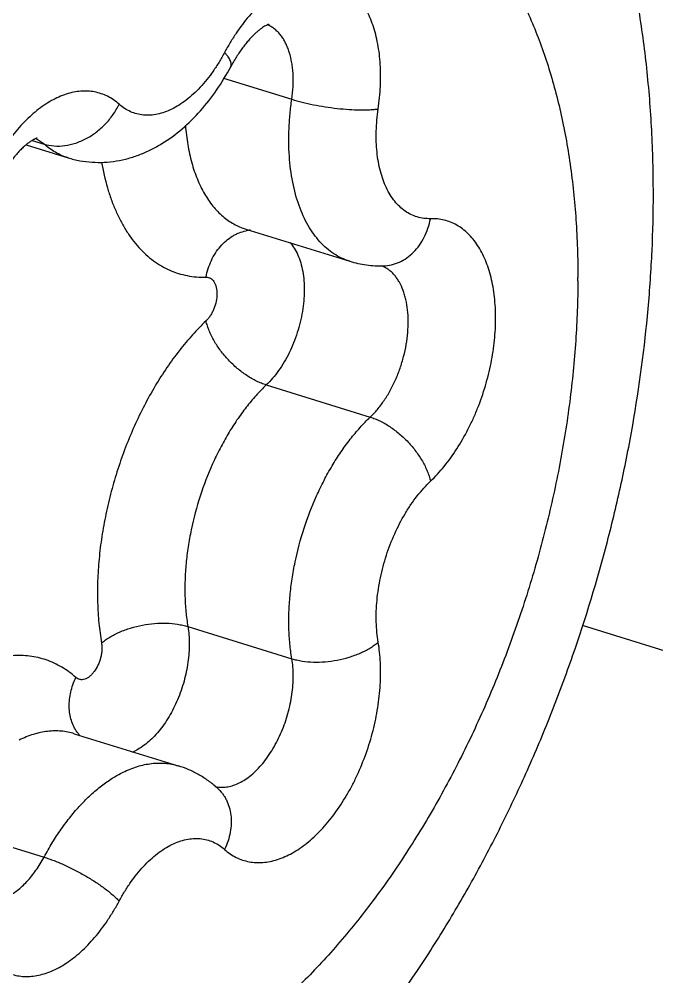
# Model space of a CAD drawing. Header units: inches. Extents: x 0 to 22, y 0 to 17.
# Drawn here: x 4.3903 to 4.4416, y 11.8477 to 11.9247 of the extents above; entities that cross this region are included whole.
import ezdxf

# ---------------------------------------------------------------- set-up
doc = ezdxf.new("R2010")
doc.units = ezdxf.units.IN
doc.header["$LTSCALE"] = 1.21
doc.header["$MEASUREMENT"] = 0
doc.layers.get('0').update_dxf_attribs({"linetype": 'CONTINUOUS'})

msp = doc.modelspace()

# ---------------------------------------------------------------- linework, layer by layer
at = {"color": 8}
for p, q in [((4.4067109513, 11.9199139895), (4.4122142762, 11.9182133335)), ((4.3913546185, 11.9149110091), (4.39229535, 11.9146203011)), ((4.39229535, 11.9146203011), (4.3916516795, 11.9150394962)), ((4.4352037466, 11.9036348069), (4.4352037466, 11.9038828816)), ((4.410159704100001, 11.8952508114), (4.4185152172, 11.8926687626)), ((4.4038587631, 11.8758308592), (4.4122142762, 11.8732488104)), ((4.435540846399999, 11.8759398501), (4.4735073952, 11.8642072992)), ((4.3870227545, 11.8589216195), (4.39229535, 11.8572922642))]:
    msp.add_line(p, q, dxfattribs=at)
at = {"color": 7}
for p, q in [((4.390869818500001, 11.9145519009), (4.394224014100001, 11.9135153761)), ((4.4085101997, 11.9077799781), (4.4168657129, 11.9051979292)), ((4.3947259221, 11.8672187308), (4.4030814352, 11.864636682))]:
    msp.add_line(p, q, dxfattribs=at)
at = {"color": 8}
for centre, radius, start, end in [((4.4093541777, 11.9220665996), 0.0023252798, 65.14598653749998, 67.5724493407), ((4.4091872758, 11.9044407986), 0.0032676702, 95.39926675139999, 101.4287027184), ((4.4186055999, 11.9026736131), 0.0023033647, 66.0027177446, 69.999309721), ((4.3975994415, 11.8691871936), 0.0032226878, 215.0272930622, 216.3546548558), ((4.3975713667, 11.8691660968), 0.0031875716, 216.3483934103, 221.239816464), ((4.3979078638, 11.8693287022), 0.0038879604, 292.6459349981, 296.1497511987), ((4.4065912367, 11.8652208288), 0.0023075478, 255.5898974826, 260.6376098004)]:
    msp.add_arc(centre, radius, start, end, dxfattribs=at)
at = {"color": 7}
for points, knots in [([(4.5642588069, 12.166032047), (4.5642588069, 12.1563101217), (4.5637316653, 12.1366393975), (4.5614440762, 12.1069260406), (4.5576556741, 12.0768241315), (4.5506098758, 12.0362708429), (4.5382305496, 11.9858407851), (4.5180920903, 11.9269838393), (4.4971042531, 11.8799484928), (4.4780215959, 11.8442439634), (4.4628154902, 11.818862338), (4.446710861000001, 11.7948509375), (4.4298029988, 11.7723534654), (4.4121988806, 11.7515156557), (4.3998463633, 11.7385720729), (4.3935763334, 11.7324274807)], [0, 0, 0, 0, 0.061137331, 0.1236807185, 0.187338305, 0.2518532922, 0.3824485611, 0.5134009705, 0.642560884, 0.7058388931999999, 0.7679067218000001, 0.8285480205, 0.8875737946, 0.9447929087000001, 1, 1, 1, 1]), ([(4.6598501637, 12.0654779293), (4.651642865299999, 12.0492161718), (4.6347425021, 12.0172153541), (4.607801099, 11.9705863393), (4.5795235027, 11.9258109552), (4.55002362, 11.8830637887), (4.5194084407, 11.8425035713), (4.4877941258, 11.8042784158), (4.4552967117, 11.7685340027), (4.4220390152, 11.7354045081), (4.3881446346, 11.7050141779), (4.3537390914, 11.6774775129), (4.31895107, 11.6528969817), (4.283907462799999, 11.6313684243), (4.248740329599999, 11.6129705881), (4.21357571, 11.5977793586), (4.1785502935, 11.5858502979), (4.1550091871, 11.5800188675), (4.1433319001, 11.5776916389)], [0, 0, 0, 0, 0.0745599089, 0.1480899045, 0.2203777252, 0.2912660985, 0.3606223006, 0.428319162, 0.4942384123, 0.5582844124, 0.6203834664, 0.6804851216, 0.738564599, 0.7946259725, 0.8487077242000001, 0.9008821424, 0.9512624048999999, 1, 1, 1, 1]), ([(4.673722505, 12.0325371445), (4.6651133957, 12.0163930438), (4.647416192, 11.9846848377), (4.6192552471, 11.9386348502), (4.5897690969, 11.8946369381), (4.559085166, 11.8528700856), (4.5273232947, 11.8134974261), (4.4946117092, 11.7766714227), (4.4610752867, 11.7425432537), (4.4268507, 11.7112459054), (4.392069513, 11.6829069695), (4.3568715593, 11.6576359826), (4.3213916899, 11.635538353), (4.285771340899999, 11.6166997884), (4.2501476933, 11.6012018701), (4.2146608585, 11.5891060558), (4.1794537666, 11.5804699674), (4.1559297111, 11.5769958956), (4.1442993858, 11.5758733669)], [0, 0, 0, 0, 0.0756717049, 0.1501413463, 0.2231914299, 0.2946638049, 0.3644226366, 0.4323405436, 0.498304575, 0.5622302059000001, 0.6240566359, 0.6837541359, 0.7413224177, 0.7968001595, 0.8502632811, 0.9018330388, 0.9516741622, 1, 1, 1, 1]), ([(4.4108137475, 11.6726195317), (4.4240097538, 11.6825585644), (4.450201896, 11.7037510127), (4.4880671019, 11.7385662314), (4.5250711863, 11.7768377271), (4.5610310647, 11.818376742), (4.5957747326, 11.8629806068), (4.6291350483, 11.9104364882), (4.660944565199999, 11.9605101589), (4.6808471714, 11.9951774537), (4.6905116491, 12.012880958)], [0, 0, 0, 0, 0.1117122989, 0.2276341492, 0.3476301066, 0.4715003257, 0.598983311, 0.7297916545, 0.863609772, 1, 1, 1, 1]), ([(4.3910870617, 11.9756700599), (4.3899081034, 11.9760343856), (4.3875111766, 11.976638832), (4.3838385517, 11.9771645063), (4.380121544800001, 11.9773099888), (4.376389926, 11.9770862964), (4.3726718271, 11.9765017639), (4.3689900208, 11.975573695), (4.3653601364, 11.9743189713), (4.3617941978, 11.9727540327), (4.358300777, 11.9708948396), (4.3548867493, 11.968755504), (4.3515576439, 11.9663493408), (4.3483182797, 11.9636889702), (4.3451741297, 11.9607859276), (4.342130714200001, 11.9576520423), (4.3391941088, 11.9542991715), (4.3363710131, 11.9507395432), (4.3336684085, 11.9469861153), (4.3310935471, 11.9430525107), (4.3286541887, 11.938953019), (4.3263576135, 11.9347029414), (4.3242115876, 11.9303179722), (4.3215539462, 11.9242988465), (4.3186563082, 11.9165466903), (4.316351475799999, 11.9085874467), (4.3148789765, 11.9021407928), (4.3139688192, 11.897301283), (4.3132553719, 11.8924690244), (4.3127420887, 11.8876614378), (4.3124318456, 11.8828973657), (4.3123609754, 11.8797364914), (4.3123609754, 11.878168356)], [0, 0, 0, 0, 0.0261212916, 0.05221377219999999, 0.0784013478, 0.1047293998, 0.1312235879, 0.1579580316, 0.1850014284, 0.2124300236, 0.2403093412, 0.268698287, 0.297650445, 0.3272027782, 0.357379448, 0.3881916558, 0.4196340353, 0.4516895376, 0.4843286586, 0.5175087243, 0.5511797885, 0.5852803235, 0.6197433909000001, 0.6544951032, 0.7245338308, 0.7947519934, 0.8297232348, 0.8644857522, 0.8989658558, 0.9330971943999999, 0.9668048602, 1, 1, 1, 1]), ([(4.4412707291, 11.9106582525), (4.4412707291, 11.9123484754), (4.4411850982, 11.9157094688), (4.4407900679, 11.9207043892), (4.4401233507, 11.9256066107), (4.439178221000001, 11.9303995931), (4.4379483731, 11.9350693497), (4.4364248396, 11.9396004145), (4.4345992444, 11.9439750805), (4.4324627263, 11.9481723649), (4.4304155921, 11.9515047699), (4.4286183756, 11.9540525306), (4.4267155495, 11.9565154059), (4.4246505485, 11.9588485283), (4.422430739, 11.9610289186), (4.4201085233, 11.9631026659), (4.4176368344, 11.9650070845), (4.4150320067, 11.9667191948), (4.4130143396, 11.9679047862), (4.4109386538, 11.9689866316), (4.4080992644, 11.9702855745), (4.4058956986, 11.971093845), (4.4044036191, 11.9715549324)], [0, 0, 0, 0, 0.06642992980000001, 0.1320674209, 0.1968315429, 0.2607635139, 0.323951936, 0.3864900972, 0.4484949569, 0.5100901244, 0.571414503, 0.6020161124, 0.6325953053, 0.6937064093, 0.7242708429000001, 0.7548477883, 0.8160335917, 0.8466693909, 0.8773182821, 0.9079694801, 0.9386213918, 1, 1, 1, 1]), ([(4.4103848912, 11.9242456228), (4.410372003, 11.9242419897), (4.4103342662, 11.9242297142), (4.4102605902, 11.9242013004), (4.4101534972, 11.9241517958), (4.4100155585, 11.9240764508), (4.4098502531, 11.9239715366), (4.4096609557, 11.9238356342), (4.4094521355, 11.9236673026), (4.4092281731, 11.9234661542), (4.4089926416, 11.9232332107), (4.408749539, 11.9229693127), (4.4085024251, 11.922675745), (4.408253933, 11.922354469), (4.408006829200001, 11.9220072262), (4.4076774512, 11.9215042729), (4.4074474466, 11.9211066765), (4.4073010612, 11.9208326743)], [0, 0, 0, 0, 0.0085825383, 0.0254191972, 0.0505844225, 0.0841422167, 0.1260838325, 0.1759928785, 0.2334245608, 0.297908539, 0.368854292, 0.4456698562, 0.5278008704, 0.6147258165, 0.7059262406, 0.8008886417000001, 1, 1, 1, 1]), ([(4.394224014100001, 11.9135153761), (4.3945381201, 11.91341831), (4.3951767989, 11.9132618784), (4.3961541692, 11.9131421712), (4.3971371686, 11.9131373276), (4.3981143796, 11.9132422472), (4.3990749076, 11.9134516608), (4.4000094755, 11.9137600653), (4.4009124641, 11.9141588864), (4.4020747807, 11.9148041507), (4.4034388994, 11.9158096901), (4.4049083207, 11.9172707575), (4.4062120401, 11.9189559012), (4.4069575794, 11.9201897498), (4.4073010612, 11.9208326743)], [0, 0, 0, 0, 0.0606898742, 0.1210484453, 0.1813717559, 0.2417518709, 0.3021192531, 0.3625098174, 0.4231194109, 0.4840735161, 0.6076379778000001, 0.7345048807, 0.8654395208, 1, 1, 1, 1]), ([(4.3916903759, 11.9150912771), (4.3916949634, 11.915091391), (4.3917035087, 11.9150917145), (4.391715297, 11.9150925304), (4.391725141, 11.9150935254), (4.3917326701, 11.9150944807), (4.391738452099999, 11.9150954247), (4.3917410605, 11.9150958614), (4.391743648299999, 11.9150964362), (4.3917394049, 11.9150954706), (4.3917365589, 11.9150946553), (4.3917286534, 11.9150924674), (4.3917191612, 11.9150895264), (4.3917062553, 11.9150853151), (4.3916905635, 11.9150798426), (4.3916633583, 11.91506983), (4.3916219095, 11.915053216), (4.391563677, 11.9150274026), (4.3914944389, 11.9149935864), (4.3914148045, 11.9149509036), (4.3913254128, 11.9148985069), (4.3912270465, 11.9148356143), (4.3911204046, 11.914761976), (4.3910063032, 11.914677467), (4.3908394969, 11.9145455088), (4.390618473, 11.9143525637), (4.3903456834, 11.914084487), (4.3900620701, 11.913774651), (4.3897734786, 11.9134249088), (4.3894845263, 11.9130381144), (4.3891988793, 11.9126175864), (4.388920408, 11.9121662792), (4.3885579077, 11.9115200172), (4.3881412516, 11.9106582877), (4.3877134586, 11.9095690223), (4.387364297, 11.9084395829), (4.3871445036, 11.907482433), (4.3870152776, 11.9067200623), (4.3869199248, 11.9059849888), (4.3868701175, 11.9052670685), (4.3868674451, 11.9045752521), (4.3868878433, 11.9040927091), (4.386928627, 11.9036408032), (4.3869694999, 11.9033512606), (4.3869931668, 11.903212613)], [0, 0, 0, 0, 0.0010191115, 0.0018975968, 0.0026282999, 0.003203613, 0.0036154545, 0.0038553126, 0.0039142859, 0.0040454567, 0.004376345800000001, 0.0049168202, 0.0056770092, 0.0066672795, 0.0078982133, 0.009379752, 0.0130993269, 0.0178164289, 0.023521212, 0.0302083271, 0.0378770064, 0.04652678019999999, 0.0561311304, 0.0666524592, 0.0780543563, 0.1033590877, 0.1317642815, 0.1629505838, 0.1966007724, 0.2324221859, 0.2701351776, 0.3094636728, 0.3501564314, 0.4346559807, 0.5217960511, 0.6098117999, 0.6969612036, 0.7396703092, 0.7814961477, 0.8615457367, 0.8992684898000001, 0.9350962547, 0.9687634492, 1, 1, 1, 1]), ([(4.3568687923, 11.8177321765), (4.3582132312, 11.8173167135), (4.360939624599999, 11.8166116848), (4.3651067445, 11.8159396303), (4.3693140634, 11.8156541971), (4.3735269502, 11.8157480125), (4.3777112638, 11.8162139858), (4.3818378328, 11.8170343064), (4.3858834275, 11.8181925326), (4.3898300014, 11.8196674892), (4.3936642339, 11.8214403549), (4.3973769168, 11.8234916895), (4.4009628185, 11.8258034866), (4.4044182065, 11.8283601268), (4.407741099, 11.8311470142), (4.4109301603, 11.834150787), (4.4139834363, 11.8373598125), (4.4178929003, 11.8419214808), (4.4214967879, 11.8468253277), (4.4247894961, 11.8520112453), (4.427120684, 11.856068078), (4.429294014, 11.8602562578), (4.4313043625, 11.8645616661), (4.433146096000001, 11.8689695337), (4.4353703592, 11.8749647071), (4.437232984, 11.8810939838), (4.438719512300001, 11.8873102741), (4.4399428041, 11.8935326812), (4.4407764249, 11.8997858341), (4.4411988053, 11.9060213824), (4.4412707291, 11.9091184861), (4.4412707291, 11.9106582525)], [0, 0, 0, 0, 0.0293815712, 0.0586985278, 0.08801307300000001, 0.1173086934, 0.146568251, 0.1758100214, 0.2050539737, 0.2343380293, 0.2636939606, 0.2931765962, 0.3228326142, 0.3527135231, 0.3828679309, 0.4133329579, 0.444139972, 0.4753093786, 0.5387300147999999, 0.5709786356000001, 0.6035447282, 0.6363918218, 0.6694717095, 0.7027303778, 0.7361091874, 0.802960818, 0.8363166166, 0.8695344804, 0.9353429983, 0.9678498129, 1, 1, 1, 1]), ([(4.4168657129, 11.9051979292), (4.4173038908, 11.905062522), (4.4182038861, 11.9048646221), (4.4191238764, 11.9048171953), (4.4195817832, 11.9048300368)], [0, 0, 0, 0, 0.5002924462, 1, 1, 1, 1]), ([(4.4062157965, 11.8628573362), (4.405990121499999, 11.8630582612), (4.4055178926, 11.8634376719), (4.4047534867, 11.8639292095), (4.4039401285, 11.8643365012), (4.403370865, 11.8645472414), (4.4030814352, 11.864636682)], [0, 0, 0, 0, 0.2497021, 0.4995545757, 0.7496571657, 1, 1, 1, 1]), ([(4.1496902018, 11.6113087921), (4.1786138026, 11.621178316), (4.221503612099999, 11.6409010783), (4.2759025707, 11.6744530605), (4.31722518, 11.7044973602), (4.357929987099999, 11.7386995466), (4.397820063399999, 11.7768831843), (4.4366681438, 11.8188381568), (4.4613697813, 11.848717729), (4.4735073952, 11.8642072992)], [0, 0, 0, 0, 0.2202668518, 0.3378242656, 0.4604419437, 0.5881109361, 0.7207452403, 0.8581678473000001, 1, 1, 1, 1]), ([(4.6047596477, 11.8599760335), (4.5905837056, 11.8405539805), (4.5615805668, 11.8032265113), (4.5227328382, 11.7594469786), (4.4907870865, 11.7271130302), (4.4590766261, 11.6973002701), (4.4343055923, 11.6765452401), (4.4174306681, 11.6636058339)], [0, 0, 0, 0, 0.2649512064, 0.5204789313, 0.6444135378, 0.7656861718000001, 1, 1, 1, 1])]:
    msp.add_open_spline(points, degree=3, knots=knots, dxfattribs=at)
at = {"color": 8}
for points, knots in [([(4.3699349579, 11.872096334), (4.3699405717, 11.8737022521), (4.3700607109, 11.8769571852), (4.370547605500001, 11.8818707635), (4.3713402152, 11.8868419007), (4.3724306999, 11.8918222921), (4.3738083769, 11.8967650928), (4.3754605494, 11.9016230121), (4.377371288, 11.9063497056), (4.3795222291, 11.9109002617), (4.381893188399999, 11.9152309761), (4.384049918000001, 11.9186490756), (4.3858682124, 11.9212359846), (4.3877075553, 11.9236722401), (4.3900907202, 11.926506375), (4.3926276189, 11.9290932929), (4.394708910799999, 11.9309602105), (4.3967618619, 11.9326436902), (4.3988716073, 11.9341425807), (4.401029127, 11.9354309292), (4.4031310555, 11.9365332842), (4.4052654264, 11.9374261418), (4.407412574599999, 11.9380822071), (4.408990038, 11.938446785), (4.410552457900001, 11.9386896876), (4.4120961344, 11.9388104277), (4.4136173084, 11.9388082948), (4.4151121997, 11.9386832389), (4.4165771293, 11.9384357581), (4.418008409800001, 11.9380661742), (4.4194023858, 11.9375753063), (4.4207556813, 11.9369647164), (4.4220649031, 11.9362358187), (4.423326697, 11.9353903108), (4.4245381919, 11.9344306514), (4.4256964716, 11.9333592183), (4.4267986156, 11.932178416), (4.4282091104, 11.9304391017), (4.4294757323, 11.9285103508), (4.430597704599999, 11.926426228), (4.431661254, 11.9241568848), (4.4328080687, 11.9210942567), (4.4336863922, 11.9178534894), (4.4342457981, 11.9151212944), (4.4347162615, 11.9122355486), (4.435104672900001, 11.9084825954), (4.4352037466, 11.9054351252), (4.4352037466, 11.9038828816)], [0, 0, 0, 0, 0.0365502227, 0.0740714217, 0.1123141735, 0.1510541596, 0.1900463168, 0.2290369708, 0.2677763944, 0.3060190445, 0.343527237, 0.3800798036, 0.397936363, 0.4154808636, 0.4495448264, 0.4821357029, 0.4978484555, 0.5131590445, 0.5425474201, 0.556635963, 0.5703257716, 0.5965471589, 0.6091303552, 0.6213915696, 0.6333636618, 0.6450845528, 0.6565966495000001, 0.6679472692, 0.6791872795999999, 0.6903698706, 0.7015498723, 0.7127820136, 0.7241197783, 0.7356144572, 0.7473133633, 0.7592596597, 0.7714920647, 0.7840431823999999, 0.810193559, 0.8238453178, 0.8378948628, 0.8672057359, 0.898142745, 0.9142111583, 0.9306649537, 0.9646716109000001, 1, 1, 1, 1]), ([(4.4191576265, 11.917441638), (4.419202258399999, 11.9177469092), (4.419276329, 11.9183545798), (4.4193626405, 11.9195486097), (4.4193584244, 11.9207193999), (4.419255768999999, 11.9218500773), (4.4191334046, 11.922650957), (4.4189650199, 11.923412485), (4.4186874425, 11.9243474149), (4.4183203279, 11.9252102528), (4.4178579514, 11.9259728115), (4.4174807352, 11.9264712833), (4.4170672811, 11.9269058841), (4.4166203503, 11.9272739739), (4.4161424847, 11.927572648), (4.4156368616, 11.9277995476), (4.4151071319, 11.9279533754), (4.4145568978, 11.9280326497), (4.4139901243, 11.9280370336), (4.4134106343, 11.9279671094), (4.412822209700001, 11.9278231435), (4.4120124818, 11.9275276747), (4.4112181361, 11.9270904003), (4.410453258, 11.9265386053), (4.4098751892, 11.926051055), (4.4093102827, 11.9255024676), (4.4085666851, 11.9246807854), (4.4078782397, 11.923764101), (4.4072480864, 11.9227716648), (4.406951035, 11.92224689), (4.406807608999999, 11.9219784272)], [0, 0, 0, 0, 0.0399703661, 0.0792694595, 0.1550611623, 0.1912966283, 0.2262862136, 0.2599549331, 0.2922503147, 0.3525795911, 0.3807288584, 0.4076244763, 0.4334068832, 0.4582677159, 0.4824395518, 0.5061972122, 0.5298397203999999, 0.5536727363, 0.577991564, 0.6030591875, 0.629102066, 0.656297528, 0.7145491639, 0.7457886109, 0.7784233016, 0.8124230264, 0.8477315595999999, 0.9219181709000001, 0.9605663837999999, 1, 1, 1, 1]), ([(4.4122142762, 11.9182133335), (4.4122640186, 11.9185535589), (4.4123312344, 11.919224971), (4.412333150199999, 11.9200582158), (4.4122813058, 11.9206971736), (4.4121981739, 11.9212914417), (4.4120657001, 11.9218559196), (4.4118797403, 11.9223791811), (4.411720145299999, 11.9227357758), (4.4115382508, 11.9230622544), (4.4113352163, 11.9233567787), (4.4111122102, 11.9236176546), (4.4108702436, 11.9238430974), (4.4106108367, 11.9240316291), (4.410425801000001, 11.9241328441), (4.4103315106, 11.9241765158)], [0, 0, 0, 0, 0.1551326281, 0.3039296824, 0.3752293881, 0.4442020232, 0.5745653453, 0.6358728882, 0.6945411843000001, 0.7506200539, 0.8042571609999999, 0.8556725485, 0.9051621338, 0.9531172140999999, 1, 1, 1, 1]), ([(4.406807608999999, 11.9219784272), (4.406667173, 11.921715561), (4.4063748229, 11.9212041354), (4.405898269700001, 11.9204755279), (4.405392361700001, 11.9198005705), (4.4048618037, 11.9191854786), (4.404311129, 11.9186354695), (4.403744934, 11.9181552498), (4.4031681407, 11.9177488387), (4.402585387699999, 11.9174202274), (4.4020017795, 11.9171720707), (4.4014220167, 11.9170072719), (4.4008512707, 11.9169273141), (4.400294627, 11.9169336775), (4.3997574368, 11.9170267756), (4.399245075400001, 11.9172060335), (4.3987632044, 11.9174694463), (4.3984703708, 11.917694777), (4.3983311094, 11.9178187654)], [0, 0, 0, 0, 0.08240790860000001, 0.1627788693, 0.240587698, 0.3154754718, 0.387199036, 0.4555796795000001, 0.5205149597, 0.5820107502, 0.6402278937, 0.6954650631999999, 0.7481938155, 0.7990356084, 0.8487710219, 0.8982819798999999, 0.9484422361, 1, 1, 1, 1]), ([(4.4073009925, 11.920832711), (4.4073175187, 11.9208636325), (4.4073419102, 11.9209337155), (4.407347555299999, 11.9210505618), (4.4073244818, 11.9211793496), (4.4072737338, 11.921319716), (4.407195703999999, 11.9214713179), (4.4070908998, 11.9216334292), (4.4069601682, 11.9218051322), (4.4068610648, 11.921919678), (4.406807608999999, 11.9219784272)], [0, 0, 0, 0, 0.0801760665, 0.1667433283, 0.2647490315, 0.3774714345, 0.5068712057, 0.6538465635, 0.8183628828, 1, 1, 1, 1]), ([(4.3983311094, 11.9178187654), (4.398188744700001, 11.9179455168), (4.3978918084, 11.9181790366), (4.3974090034, 11.9184654416), (4.3968988477, 11.9186803334), (4.396365071, 11.9188211932), (4.3958117207, 11.9188875632), (4.395242517, 11.9188791599), (4.3946612425, 11.9187960722), (4.3938577236, 11.9185828768), (4.393061496700001, 11.9182223114), (4.3922902685, 11.9177425334), (4.391704212900001, 11.917307673), (4.3911283535, 11.9168091867), (4.3903648267, 11.9160506271), (4.3894613951, 11.9149595292), (4.388661618, 11.9137415396), (4.3880757682, 11.9126849667), (4.3875237487, 11.9115646074), (4.3869271845, 11.9100992814), (4.3864641729, 11.9085801194), (4.3861785209, 11.9073442247), (4.3859543485, 11.9061184865), (4.3857868962, 11.9046078015), (4.3857730934, 11.9031193797), (4.3858600819, 11.9019790227), (4.3859352783, 11.9014293489), (4.3859810919, 11.9011609595)], [0, 0, 0, 0, 0.0227975293, 0.0450369567, 0.0669474354, 0.0887889143, 0.1108471257, 0.1333959155, 0.1566800156, 0.1808955659, 0.2326350059, 0.2604001227, 0.2894602581, 0.3198126087, 0.3514178106, 0.4180978753, 0.4887963481, 0.5253619346, 0.5625420422999999, 0.6381219169, 0.7142953668, 0.7522094537, 0.7897846531, 0.8632801436, 0.9336989117, 0.9674361654000001, 1, 1, 1, 1]), ([(4.39229535, 11.9146203011), (4.3925560801, 11.9145397294), (4.3931106055, 11.9144380725), (4.3939723272, 11.9144661009), (4.3948486052, 11.9146689), (4.3957062482, 11.9150370203), (4.396513613, 11.9155564143), (4.3972411807, 11.9162070383), (4.397861117200001, 11.9169644263), (4.3981912119, 11.9175277114), (4.3983311094, 11.9178187654)], [0, 0, 0, 0, 0.1108410806, 0.2267360554, 0.3479100986, 0.4740272968, 0.6039699751, 0.7361413112, 0.8688366524, 1, 1, 1, 1]), ([(4.4168657268, 11.9051979743), (4.4166422087, 11.9052669737), (4.4162016377, 11.9054385349), (4.4155776372, 11.9057898642), (4.414992666, 11.9062330199), (4.4144509344, 11.9067647864), (4.4139554019, 11.9073809045), (4.413509447, 11.9080773407), (4.4131158031, 11.9088493234), (4.4127765583, 11.9096916257), (4.4124942279, 11.9105988786), (4.4121897227, 11.911912112), (4.4119686827, 11.9136809749), (4.4119551667, 11.9155194592), (4.4120628457, 11.9170455196), (4.4121571724, 11.9178227576), (4.4122142762, 11.9182133335)], [0, 0, 0, 0, 0.0470691032, 0.0947519454, 0.1436527496, 0.194302062, 0.247115337, 0.3024114784, 0.3604092272, 0.4212262590999999, 0.4849068888, 0.5514017336, 0.6922714415000001, 0.8425428797, 0.9205752121999999, 1, 1, 1, 1]), ([(4.4122142762, 11.9182133335), (4.4124859216, 11.9181293887), (4.4130593899, 11.9179724498), (4.4139559625, 11.9177739818), (4.414901599999999, 11.9176078098), (4.4158598913, 11.9174802227), (4.4167943337, 11.9173962161), (4.4175421821, 11.9173640162), (4.4181012515, 11.917364132), (4.4184819552, 11.9173765494), (4.4188313891, 11.9174010304), (4.4190529332, 11.9174264657), (4.4191576265, 11.917441638)], [0, 0, 0, 0, 0.1213733555, 0.2536513912, 0.3918796587, 0.5311149652, 0.6662243496, 0.7922701768000001, 0.8505002493000001, 0.9048525283, 0.9548405995999999, 1, 1, 1, 1]), ([(4.4233582539, 11.9086177402), (4.423176111, 11.9086126322), (4.4228134252, 11.9086298895), (4.422282542400001, 11.9087419804), (4.4217774884, 11.9089396483), (4.421303743999999, 11.9092205338), (4.420865596100001, 11.9095815016), (4.4204667613, 11.9100188071), (4.4201102238, 11.9105281165), (4.4197991345, 11.911105004), (4.4195354951, 11.9117442072), (4.4193217824, 11.912440349), (4.4191593313, 11.9131872815), (4.4190496663, 11.913978648), (4.4189936518, 11.914807762), (4.4189917973, 11.9156675832), (4.419044164, 11.9165501947), (4.4191140015, 11.9171432537), (4.4191576265, 11.917441638)], [0, 0, 0, 0, 0.0494558143, 0.0980772125, 0.1466404262, 0.195991934, 0.246938943, 0.3001559267, 0.3561446872, 0.415259454, 0.477692097, 0.5435119678, 0.6126494681, 0.6849410193000001, 0.7601598508, 0.8380257911, 0.9181529051999999, 1, 1, 1, 1]), ([(4.4036648914, 11.9161295488), (4.4037029959, 11.915605972), (4.4038208769, 11.9145902269), (4.4041358818, 11.9131358877), (4.4045124645, 11.9120128701), (4.4048794281, 11.9111920302), (4.4052726421, 11.9104519918), (4.4058338061, 11.9096253145), (4.4065048531, 11.9089257805), (4.4070878505, 11.9084719336), (4.407541359100001, 11.908186411), (4.4080150901, 11.9079524451), (4.4083438202, 11.9078313883), (4.4085102137, 11.9077800231)], [0, 0, 0, 0, 0.1539285134, 0.2993248242, 0.4356155184, 0.5003285162, 0.5627827823, 0.6811828648, 0.7920804795, 0.8453426645000001, 0.8975116072, 0.94893855, 1, 1, 1, 1]), ([(4.3942240174, 11.9135153868), (4.3940492616, 11.9135693791), (4.3937040068, 11.9136975762), (4.3932076476, 11.9139477874), (4.3927339425, 11.9142546435), (4.3924383831, 11.9144929546), (4.39229535, 11.9146203011)], [0, 0, 0, 0, 0.2450866558, 0.4922801859000001, 0.743386509, 1, 1, 1, 1]), ([(4.396920973999999, 11.9131618217), (4.3970401256, 11.9124703957), (4.3972678599, 11.9114578454), (4.3976853983, 11.9101667572), (4.3980407392, 11.9092697305), (4.3984423278, 11.9084314274), (4.3988885702, 11.9076553144), (4.3993775145, 11.906944553), (4.3999074866, 11.9063023509), (4.4004762403, 11.9057314639), (4.4010813138, 11.9052342679), (4.401720413500001, 11.9048132825), (4.4023907659, 11.9044703656), (4.4030895144, 11.9042070456), (4.4038135879, 11.9040249527), (4.4045591425, 11.9039244606), (4.4050632862, 11.9039121764), (4.4053166674, 11.9039192822)], [0, 0, 0, 0, 0.1539499296, 0.2270802398, 0.2975885454, 0.3654921903, 0.4308634058, 0.4938287697, 0.5545646397999999, 0.6133137171999999, 0.6703757817, 0.7261034815999999, 0.780911743, 0.8352539596999999, 0.8895988314, 0.9443808492, 1, 1, 1, 1]), ([(4.4195817833, 11.9048300322), (4.4198004554, 11.9048361218), (4.4202407923, 11.904893652), (4.4208764322, 11.9051119751), (4.4214727811, 11.9054556844), (4.4220134952, 11.9059151503), (4.4224851881, 11.9064770556), (4.422875837799999, 11.9071268132), (4.4231752068, 11.9078468333), (4.4233084446, 11.9083569418), (4.4233582539, 11.9086177402)], [0, 0, 0, 0, 0.113714963, 0.2289841025, 0.3472318961, 0.4694069476, 0.5959659619, 0.7269324948, 0.861980504, 1, 1, 1, 1]), ([(4.4233582539, 11.8875170701), (4.4235498031, 11.8876996958), (4.4239274545, 11.8880855323), (4.4246567592, 11.8889296985), (4.425508427, 11.8901123355), (4.4262504356, 11.8914065131), (4.4267836112, 11.8925123628), (4.4272759807, 11.893668425), (4.4277934076, 11.8951611222), (4.4281741796, 11.8966927285), (4.4283908587, 11.8979252082), (4.428544872, 11.8991331301), (4.4286249599, 11.9006060228), (4.4285509805, 11.9020422477), (4.428394433, 11.9031287423), (4.4282336674, 11.9038919646), (4.428028239100001, 11.9046121967), (4.4277043349, 11.9054883165), (4.4272928315, 11.9062867261), (4.4267896948, 11.9069769107), (4.4263848891, 11.9074206684), (4.4259462553, 11.9077988026), (4.4254765607, 11.9081088356), (4.4249787295, 11.9083485811), (4.4244560095, 11.908515711), (4.4239127682, 11.9086096078), (4.4235436911, 11.9086229406), (4.4233582539, 11.9086177402)], [0, 0, 0, 0, 0.0316106028, 0.0644301583, 0.1331768684, 0.2052937867, 0.2423113289, 0.2797644002, 0.3553273062, 0.4307322695, 0.4679905178, 0.5047428732, 0.5761280332000001, 0.6438654594, 0.6761115245999999, 0.7071612012, 0.7369571136, 0.7654745518000001, 0.8186683779999999, 0.8435154266, 0.8673227918, 0.8902501671999999, 0.9125095659, 0.9343492770999999, 0.9560400701, 0.9778426806999999, 1, 1, 1, 1]), ([(4.4053166674, 11.9039192822), (4.405361242900001, 11.9041526765), (4.4054774554, 11.9046104109), (4.4057316331, 11.9052624656), (4.4060602724, 11.9058611971), (4.406456181999999, 11.9063937254), (4.406911231, 11.9068490799), (4.4073355283, 11.9071580458), (4.4076939569, 11.9073559323), (4.408058845299999, 11.9075189199), (4.4083461897, 11.9076045554), (4.4085397922, 11.9076436775)], [0, 0, 0, 0, 0.136657519, 0.2708229429, 0.4014744776, 0.5282865720000001, 0.6511907616, 0.7703490044, 0.8287309786, 0.8864034253, 1, 1, 1, 1]), ([(4.4120671297, 11.9067029915), (4.4121945454, 11.9065599763), (4.4124317061, 11.9062381254), (4.4127177809, 11.9056867932), (4.4129428773, 11.9050594106), (4.4131037313, 11.9043657642), (4.4131982481, 11.9036164133), (4.4132249495, 11.9028228203), (4.4131836851, 11.9019971743), (4.4130748058, 11.9011522794), (4.4129002613, 11.9003012992), (4.4126625781, 11.8994575838), (4.412365539700001, 11.898634361), (4.4120138583, 11.8978443867), (4.4116127517, 11.8970999676), (4.4111685585, 11.8964125137), (4.4106881146, 11.8957935686), (4.4103388487, 11.8954216104), (4.410159704100001, 11.8952508114)], [0, 0, 0, 0, 0.0460019718, 0.09547622900000001, 0.1486969165, 0.2056588387, 0.2661536845, 0.329809446, 0.3961198031, 0.4644793337, 0.534206576, 0.6045670437, 0.6748177441, 0.7442135953, 0.8120551191, 0.87770485, 0.9405543282, 1, 1, 1, 1]), ([(4.4185152172, 11.8926687626), (4.4187186596, 11.8928627273), (4.4191134674, 11.8932893172), (4.4196486412, 11.8940052217), (4.4201351057, 11.8948047237), (4.4205633265, 11.8956712936), (4.4209250087, 11.8965879303), (4.4212127872, 11.8975364872), (4.4214211122, 11.8984979563), (4.4215455158, 11.8994532629), (4.421583974, 11.9003834208), (4.4215351631, 11.9012699706), (4.4214209643, 11.9019701039), (4.4212846995, 11.9024915028), (4.421126851, 11.9029651027), (4.4209273979, 11.903403428), (4.420684153, 11.9037944177), (4.4204878618, 11.9040535671), (4.4202748072, 11.9042831378), (4.4200459499, 11.9044818794), (4.4198025361, 11.9046487997), (4.4196301137, 11.9047388246), (4.419542362900001, 11.9047778859)], [0, 0, 0, 0, 0.06201720469999999, 0.1279167199, 0.1969075101, 0.2682059407, 0.340925295, 0.4140764340999999, 0.4866687916, 0.5577327525, 0.626368588, 0.6917734678, 0.7533125987, 0.7825021204000001, 0.8105906284000001, 0.8634064838, 0.8882317775, 0.9120719137000001, 0.9350211512000001, 0.9572112137000001, 0.9788078603, 1, 1, 1, 1]), ([(4.4053166674, 11.9039192822), (4.405377737, 11.9039209948), (4.4055006178, 11.9039084943), (4.4056743772, 11.9038391818), (4.4058280289, 11.9037213793), (4.4059333925, 11.9035899469), (4.406005198, 11.9034671922), (4.4060711158, 11.9033260179), (4.4061346762, 11.9031274767), (4.4061799132, 11.9028665819), (4.4061996237, 11.9024809589), (4.4061439959, 11.9019730215), (4.405996027, 11.9014748055), (4.4058247801, 11.9010962239), (4.4056749549, 11.9008349658), (4.4055070754, 11.9006021851), (4.4053816089, 11.9004644199), (4.4053166674, 11.9004025039)], [0, 0, 0, 0, 0.0438181513, 0.08733135300000001, 0.1325101488, 0.1811257076, 0.2071411071, 0.2344034578, 0.2927269253, 0.3560253036, 0.4238157734, 0.5691201043, 0.7200172187, 0.7945160396, 0.866769455, 0.9356448593000001, 1, 1, 1, 1]), ([(4.4352037466, 11.9036348069), (4.4351981327, 11.9020288878), (4.4350779889, 11.898773952), (4.4345910802, 11.8938603707), (4.433798453500001, 11.8888892317), (4.432707953, 11.8839088406), (4.4313302613, 11.8789660426), (4.4296780745, 11.8741081286), (4.4277673225, 11.8693814428), (4.4256163689, 11.8648308968), (4.4232453983, 11.8605001947), (4.42108866, 11.8570821072), (4.4192703593, 11.8544952088), (4.417431011000001, 11.8520589649), (4.4150478401, 11.8492248455), (4.4125109362, 11.8466379445), (4.410429641, 11.8447710413), (4.408376687300001, 11.8430875764), (4.40626694, 11.8415887013), (4.4041094192, 11.8403003691), (4.4020074902, 11.8391980302), (4.3998731195, 11.8383051896), (4.3977259726, 11.8376491418), (4.396148510400001, 11.8372845769), (4.3945860922, 11.8370416875), (4.393042417799999, 11.8369209607), (4.3915212463, 11.8369231069), (4.3900263579, 11.8370481762), (4.3885614316, 11.8372956702), (4.3871301548, 11.8376652675), (4.385736182900001, 11.8381561485), (4.3843828919, 11.8387667514), (4.383073675, 11.8394956621), (4.3818118863, 11.8403411826), (4.3806003969, 11.8413008545), (4.3794421231, 11.8423722998), (4.3783399852, 11.843553114), (4.3769294991, 11.845292444), (4.3756628864, 11.8472212096), (4.3745409237, 11.8493053462), (4.3734773844, 11.851574703), (4.3723305825, 11.8546373467), (4.3714522725, 11.8578781282), (4.3708928782, 11.8606103337), (4.3704224263, 11.8634960884), (4.3700340274, 11.867249049), (4.3699349579, 11.8702965234), (4.3699349579, 11.8718487682)], [0, 0, 0, 0, 0.0365502441, 0.0740714821, 0.1123142706, 0.1510542811, 0.1900464477, 0.2290370984, 0.2677765057, 0.3060191264, 0.3435272771, 0.3800797905, 0.3979363193, 0.415480787, 0.4495446774, 0.4821354747, 0.4978481859, 0.5131587328, 0.542547023, 0.5566355238, 0.5703252911, 0.5965466007, 0.6091297618, 0.6213909442000001, 0.633363008, 0.6450838751, 0.6565959527, 0.6679465585000001, 0.6791865608, 0.6903691495000001, 0.701549155, 0.7127813059, 0.7241190859000001, 0.7356137856, 0.7473127175, 0.7592590442, 0.7714914835, 0.7840426389, 0.8101930987, 0.8238449018, 0.8378944923, 0.8672054575, 0.8981425592, 0.9142110185, 0.9306648573999999, 0.9646715829000001, 1, 1, 1, 1]), ([(4.4053166674, 11.9004025039), (4.4049382242, 11.9000416909), (4.4041946861, 11.8992725112), (4.4031459382, 11.898017378), (4.4021485609, 11.8966455281), (4.401211134, 11.8951695688), (4.4003418765, 11.8936019727), (4.3995478868, 11.8919564534), (4.3988365634, 11.8902471445), (4.3982136734, 11.8884891183), (4.3976850217, 11.8866975131), (4.397254804, 11.8848880141), (4.396927221, 11.8830762863), (4.396704622, 11.8812782379), (4.3965893578, 11.8795093079), (4.3965821608, 11.8777846351), (4.3966835536, 11.8761197241), (4.3968254235, 11.8750364175), (4.396915412799999, 11.8745092343)], [0, 0, 0, 0, 0.0556933973, 0.113816609, 0.1740814616, 0.2362185779, 0.2999379419, 0.3648949013, 0.4307220553, 0.4970385595, 0.5634574002, 0.6295895232000001, 0.6950490154000001, 0.7594589871999999, 0.8224620712999999, 0.8837513828, 0.9430362529, 1, 1, 1, 1]), ([(4.410159704100001, 11.8952508114), (4.4100286436, 11.8952913122), (4.4097639067, 11.8953857771), (4.409230446700001, 11.8956228324), (4.4085668855, 11.8960066959), (4.40781003, 11.896578439), (4.4071062869, 11.8972479179), (4.4064822862, 11.897990401), (4.4059611169, 11.8987778677), (4.4056227028, 11.8994599855), (4.4054232012, 11.9000029156), (4.4053476895, 11.9002705211), (4.4053166674, 11.9004025039)], [0, 0, 0, 0, 0.0560562821, 0.1147163019, 0.2383776011, 0.3683144577, 0.5014911404, 0.6344661948, 0.7638087869, 0.8865276458, 0.944595957, 1, 1, 1, 1]), ([(4.410159704100001, 11.8952508114), (4.4098759432, 11.8949802699), (4.4093183744, 11.8944033957), (4.4085317792, 11.8934620559), (4.407783597, 11.892433107), (4.4070805395, 11.891326072), (4.4064285491, 11.8901504055), (4.405630448, 11.8884958459), (4.4047965934, 11.8863251247), (4.4041966451, 11.8840748968), (4.4038675745, 11.8822561915), (4.4037006809, 11.8809076529), (4.4036141843, 11.8795809082), (4.4036088693, 11.8782872623), (4.403684946499999, 11.8770385659), (4.4037912882, 11.8762261466), (4.4038587631, 11.8758308592)], [0, 0, 0, 0, 0.0556847504, 0.113818176, 0.174100908, 0.2362463852, 0.2999654499, 0.364928377, 0.4970380561, 0.6295556192, 0.6950209587, 0.7594306376000001, 0.8224421815, 0.8837498044, 0.9430451483, 1, 1, 1, 1]), ([(4.4122142762, 11.8732488104), (4.4121468014, 11.8736440977), (4.4120404597, 11.874456517), (4.4119643824, 11.8757052134), (4.4119696974, 11.8769988593), (4.412056194, 11.8783256041), (4.4122230876, 11.8796741426), (4.4125521582, 11.881492848), (4.4131521066, 11.8837430758), (4.4139859611, 11.8859137971), (4.4147840623, 11.8875683566), (4.4154360527, 11.8887440232), (4.4161391101, 11.8898510582), (4.4168872923, 11.8908800071), (4.4176738876, 11.8918213468), (4.4182314563, 11.8923982211), (4.4185152172, 11.8926687626)], [0, 0, 0, 0, 0.0569548517, 0.1162501956, 0.1775578185, 0.2405693624, 0.3049790413, 0.3704443808, 0.5029619439, 0.635071623, 0.7000345501, 0.7637536148, 0.825899092, 0.886181824, 0.9443152495999999, 1, 1, 1, 1]), ([(4.4185152172, 11.8926687626), (4.4186462752, 11.8926282626), (4.4189110113, 11.892533802), (4.4194445196, 11.8922967271), (4.420108168500001, 11.8919127777), (4.4208651396, 11.891340944), (4.4215689111, 11.8906713669), (4.4221928704, 11.8899288486), (4.4227139381, 11.8891414361), (4.423052306600001, 11.8884594367), (4.4232517481, 11.8879166067), (4.423327234599999, 11.8876490408), (4.4233582539, 11.8875170701)], [0, 0, 0, 0, 0.0560552266, 0.1147153819, 0.2383986345, 0.368361736, 0.5015499911, 0.6345225748, 0.7638560091, 0.8865458743000001, 0.9446010273000001, 1, 1, 1, 1]), ([(4.4191576265, 11.8745704354), (4.4191126429, 11.8748339626), (4.41904175, 11.8753755848), (4.4189910362, 11.8762080574), (4.4189945748, 11.8770705159), (4.4190722625, 11.8782614936), (4.4193050325, 11.8797743335), (4.4197828589, 11.8815666147), (4.4204460249, 11.8832929127), (4.4211420946, 11.8846432343), (4.4217741547, 11.8856385619), (4.422272963399999, 11.8863245471), (4.4227973615, 11.8869521163), (4.4231690782, 11.8873367075), (4.4233582539, 11.8875170701)], [0, 0, 0, 0, 0.05696127400000001, 0.1162639732, 0.1775789432, 0.2405971568, 0.3704334688000001, 0.5029629455, 0.6350845101, 0.7637262789, 0.8258783536, 0.886168317, 0.9443089635999999, 1, 1, 1, 1]), ([(4.396915412799999, 11.8745092343), (4.3970170132, 11.8745942267), (4.3972333527, 11.874759536), (4.3977101994, 11.8750693973), (4.3983811384, 11.8754100923), (4.3992615247, 11.875731532), (4.4002007259, 11.8759622475), (4.4011636602, 11.8760931859), (4.402114198, 11.8761197707), (4.4028801915, 11.8760526557), (4.403455347, 11.8759434817), (4.4037275575, 11.8758714048), (4.4038587631, 11.8758308592)], [0, 0, 0, 0, 0.05434187309999999, 0.1115469898, 0.2331244014, 0.3620684207, 0.4952610971, 0.629115609, 0.7599885365000001, 0.8846130448999999, 0.9436623506, 1, 1, 1, 1]), ([(4.4038587631, 11.8758308592), (4.403896760199999, 11.8756082608), (4.403953145, 11.8751484317), (4.4039817407, 11.8744400495), (4.403955512, 11.8737045777), (4.4038749001, 11.8729517003), (4.4037409541, 11.8721905796), (4.4034935712, 11.8711771152), (4.4030665147, 11.8699516652), (4.4024919029, 11.8688061861), (4.4019553213, 11.8679739575), (4.4015287894, 11.867412181), (4.4010781799, 11.8669112503), (4.4006087062, 11.8664775007), (4.4001265139, 11.8661167898), (4.3997897827, 11.8659213425), (4.399621361, 11.8658386931)], [0, 0, 0, 0, 0.0591326344, 0.1211313102, 0.1854708321, 0.2516679033, 0.3192513556, 0.3876861392, 0.5246856103, 0.658099399, 0.7221523214, 0.7837731809, 0.8426020214, 0.8983676818, 0.9508730404000001, 1, 1, 1, 1]), ([(4.406807608999999, 11.8579126295), (4.4069499737, 11.857785878), (4.40724691, 11.8575523582), (4.407729715, 11.8572659532), (4.4082398707, 11.8570510614), (4.4087736474, 11.8569102016), (4.4093269977, 11.8568438317), (4.4098962014, 11.8568522349), (4.4104774759, 11.8569353226), (4.4112809948, 11.8571485181), (4.412077221700001, 11.8575090834), (4.4128484499, 11.8579888614), (4.413434505400001, 11.8584237218), (4.4140103649, 11.8589222081), (4.4147738916, 11.8596807677), (4.4156773232, 11.8607718656), (4.4164771003, 11.8619898553), (4.4170629502, 11.8630464281), (4.417614969700001, 11.8641667875), (4.4182115339, 11.8656321134), (4.4186745454, 11.8671512754), (4.4189601975, 11.8683871701), (4.4191843699, 11.8696129084), (4.419351822099999, 11.8711235933), (4.419365625, 11.8726120152), (4.4192786365, 11.8737523722), (4.4192034401, 11.8743020459), (4.4191576265, 11.8745704354)], [0, 0, 0, 0, 0.0227975293, 0.0450369567, 0.0669474354, 0.0887889143, 0.1108471257, 0.1333959155, 0.1566800156, 0.1808955659, 0.2326350059, 0.2604001227, 0.2894602581, 0.3198126087, 0.3514178106, 0.4180978753, 0.4887963481, 0.5253619346, 0.5625420422999999, 0.6381219169, 0.7142953668, 0.7522094537, 0.7897846531, 0.8632801436, 0.9336989117, 0.9674361654000001, 1, 1, 1, 1]), ([(4.4122142762, 11.8732488104), (4.4123454698, 11.8732082685), (4.4126176331, 11.8731361912), (4.4131926707, 11.8730270187), (4.4139585386, 11.8729599259), (4.4149089774, 11.8729864565), (4.415871921, 11.8731173443), (4.416811221100001, 11.8733480333), (4.417691746, 11.8736695209), (4.4183628036, 11.8740102431), (4.4188396926, 11.8743201337), (4.419056028, 11.8744854446), (4.4191576265, 11.8745704354)], [0, 0, 0, 0, 0.0563324852, 0.1153684224, 0.2399635164, 0.3708274143, 0.5046798385, 0.6378844891, 0.7668547251000001, 0.8884539364, 0.9456591798, 1, 1, 1, 1]), ([(4.396915412799999, 11.8745092343), (4.3969309277, 11.8744183435), (4.396950290099999, 11.874228346), (4.3969477663, 11.8739349123), (4.3969140376, 11.8736303564), (4.3968287226, 11.8732197474), (4.3966550863, 11.8727293482), (4.3964007278, 11.8722886368), (4.3961578684, 11.8719950532), (4.395968616499999, 11.8718180377), (4.3957723462, 11.8716825026), (4.3955732553, 11.8715921833), (4.3954056242, 11.8715567147), (4.3952769946, 11.8715547793), (4.3951544249, 11.8715695842), (4.395006577, 11.871620205), (4.394903762, 11.8716913679), (4.3948570765, 11.8717329333)], [0, 0, 0, 0, 0.0662209178, 0.1367662025, 0.2103965759, 0.2859129534, 0.4375963363, 0.5819459772, 0.6486836040999999, 0.7106421076, 0.7674729361, 0.819238318, 0.8666866606999999, 0.8892703064, 0.9113764794, 0.9551076393000001, 1, 1, 1, 1]), ([(4.3948570765, 11.8717329333), (4.3946789339, 11.8718915388), (4.3943116727, 11.8721896145), (4.3937253929, 11.8725781324), (4.3931124798, 11.87290119), (4.3924753051, 11.8731569204), (4.3918164455, 11.8733444512), (4.3911383537, 11.8734632635), (4.3904434783, 11.8735127762), (4.3897344198, 11.8734930415), (4.3890137539, 11.8734043627), (4.3882841255, 11.8732469007), (4.3875481323, 11.873021361), (4.3865445557, 11.8726245447), (4.3852873675, 11.8719547601), (4.3843434842, 11.8712840911), (4.3838759997, 11.8709121777)], [0, 0, 0, 0, 0.0593621411, 0.1175146667, 0.1747744689, 0.2314948432, 0.2880822249, 0.3449559516, 0.4025252643, 0.461167628, 0.521219474, 0.5829802936, 0.64670192, 0.7125832828, 0.8513244718, 1, 1, 1, 1]), ([(4.4079768742, 11.8632566442), (4.4081452773, 11.8633392845), (4.408481951000001, 11.8635346655), (4.4089640291, 11.8638952556), (4.4094333286, 11.8643288679), (4.4098838901, 11.8648295917), (4.4103103514, 11.8653912902), (4.4108470268, 11.8662233844), (4.4114217686, 11.8673689767), (4.4119337797, 11.868838186), (4.4122025112, 11.8701095852), (4.4123110026, 11.8711224032), (4.4123372707, 11.8718580273), (4.4123086716, 11.8725664268), (4.4122522708, 11.8730262273), (4.4122142762, 11.8732488104)], [0, 0, 0, 0, 0.04912511980000001, 0.1016183731, 0.157365972, 0.2161798526, 0.2777981598, 0.3418536304, 0.4752749796, 0.6122932272, 0.7482833648999999, 0.8145099884999999, 0.8788669948000001, 0.9408671233, 1, 1, 1, 1]), ([(4.394960451, 11.8673374785), (4.3948602529, 11.8674804269), (4.394680841800001, 11.8677863425), (4.3944835239, 11.8682868733), (4.3943591743, 11.868824839), (4.3942913199, 11.8695894724), (4.3943795485, 11.8703823892), (4.3946064652, 11.8711598695), (4.394766307, 11.8715440892), (4.3948570765, 11.8717329333)], [0, 0, 0, 0, 0.1138249499, 0.2301067396, 0.349545498, 0.4725519371, 0.7293643341, 0.8633808958, 1, 1, 1, 1]), ([(4.3947259188, 11.8672187202), (4.3945565715, 11.8672710415), (4.3942106025, 11.867357729), (4.3936775989, 11.8674317721), (4.393131732300001, 11.8674497002), (4.392575223500001, 11.8674116627), (4.3920101012, 11.8673177897), (4.3912357238, 11.8671152977), (4.3906678687, 11.8668852252), (4.3902972115, 11.8667033331)], [0, 0, 0, 0, 0.1164541299, 0.2337989024, 0.3529226895000001, 0.4746454366, 0.5997051822, 0.7287278751999999, 1, 1, 1, 1]), ([(4.3986527246, 11.8641212842), (4.3990233818, 11.8643031764), (4.3995912369, 11.8645332489), (4.4003656143, 11.8647357408), (4.4009307366, 11.8648296139), (4.4014872455, 11.8648676513), (4.402033112, 11.8648497233), (4.4025661157, 11.8647756801), (4.4029120846, 11.8646889926), (4.4030814319, 11.8646366713)], [0, 0, 0, 0, 0.2712721248, 0.4002948178, 0.5253545634000001, 0.6470773105, 0.7662010976000001, 0.8835458701000001, 1, 1, 1, 1]), ([(4.39229535, 11.8572922642), (4.39250606, 11.8576866685), (4.3929445704, 11.8584538937), (4.3936593976, 11.859546773), (4.3944182455, 11.8605590023), (4.3952139537, 11.8614816082), (4.3960399979, 11.8623066499), (4.3968893544, 11.8630272846), (4.3977547218, 11.8636365497), (4.3983533602, 11.8639743775), (4.3986527246, 11.8641212842)], [0, 0, 0, 0, 0.1416286275, 0.2797037345, 0.4133606866, 0.5420248115, 0.6652607191, 0.7827722337, 0.8943814179999999, 1, 1, 1, 1]), ([(4.4062158487, 11.8629440194), (4.406355420400001, 11.8629209771), (4.4066445669, 11.8628999938), (4.4070865571, 11.8629442367), (4.4075368551, 11.8630622238), (4.4078305301, 11.863184829), (4.4079768742, 11.8632566442)], [0, 0, 0, 0, 0.2337019008, 0.4760036926, 0.7306887819, 1, 1, 1, 1]), ([(4.4062158009, 11.8628573411), (4.406366941, 11.8627227552), (4.4065754156, 11.8624973965), (4.4068069641, 11.8621613118), (4.4070100626, 11.861798174), (4.4072039225, 11.8613011847), (4.4073328044, 11.8606590573), (4.4073580124, 11.8599822431), (4.4072790344, 11.8592861994), (4.407097887, 11.8585874678), (4.4069143701, 11.8581347438), (4.406807608999999, 11.8579126295)], [0, 0, 0, 0, 0.1137351128, 0.1711476765, 0.2291269448, 0.3472544002, 0.4692150158, 0.5955270354, 0.7263538918000001, 0.8615020154999999, 1, 1, 1, 1]), ([(4.3983311094, 11.8537529676), (4.398471545400001, 11.8540158338), (4.3987638955, 11.8545272595), (4.3992404487, 11.8552558669), (4.399746356600001, 11.8559308244), (4.4002769147, 11.8565459162), (4.4008275894, 11.8570959253), (4.4013937844, 11.857576145), (4.4019705777, 11.8579825561), (4.4025533306, 11.8583111674), (4.403136938899999, 11.8585593242), (4.403716701700001, 11.858724123), (4.4042874477, 11.8588040807), (4.4048440914, 11.8587977173), (4.4053812816, 11.8587046193), (4.405893643, 11.8585253613), (4.406375514, 11.8582619486), (4.4066683476, 11.8580366179), (4.406807608999999, 11.8579126295)], [0, 0, 0, 0, 0.08240790860000001, 0.1627788693, 0.240587698, 0.3154754718, 0.387199036, 0.4555796795000001, 0.5205149597, 0.5820107502, 0.6402278937, 0.6954650631999999, 0.7481938155, 0.7990356084, 0.8487710219, 0.8982819798999999, 0.9484422361, 1, 1, 1, 1]), ([(4.3859810919, 11.8582897568), (4.3859364599, 11.8579844857), (4.3858623894, 11.857376815), (4.3857760779, 11.8561827852), (4.3857802939, 11.8550119949), (4.3858829494, 11.8538813175), (4.3860053138, 11.8530804378), (4.3861736985, 11.8523189098), (4.3864512759, 11.8513839799), (4.3868183905, 11.850521142), (4.387280767, 11.8497585833), (4.3876579832, 11.8492601115), (4.388071437200001, 11.8488255107), (4.3885183681, 11.848457421), (4.3889962337, 11.8481587468), (4.3895018568, 11.8479318473), (4.3900315864, 11.8477780194), (4.3905818206, 11.8476987452), (4.391148594100001, 11.8476943612), (4.3917280841, 11.8477642854), (4.3923165087, 11.8479082514), (4.393126236600001, 11.8482037201), (4.3939205823, 11.8486409945), (4.3946854604, 11.8491927896), (4.3952635292, 11.8496803398), (4.3958284357, 11.8502289273), (4.3965720333, 11.8510506094), (4.3972604787, 11.8519672938), (4.397890632, 11.85295973), (4.3981876834, 11.8534845048), (4.3983311094, 11.8537529676)], [0, 0, 0, 0, 0.0399703661, 0.0792694595, 0.1550611623, 0.1912966283, 0.2262862136, 0.2599549331, 0.2922503147, 0.3525795911, 0.3807288584, 0.4076244763, 0.4334068832, 0.4582677159, 0.4824395518, 0.5061972122, 0.5298397203999999, 0.5536727363, 0.577991564, 0.6030591875, 0.629102066, 0.656297528, 0.7145491639, 0.7457886109, 0.7784233016, 0.8124230264, 0.8477315595999999, 0.9219181709000001, 0.9605663837999999, 1, 1, 1, 1]), ([(4.3893285751, 11.8541053882), (4.3894681937, 11.8541739031), (4.389747464, 11.8543316026), (4.3902996342, 11.8547204256), (4.3909649177, 11.8553411256), (4.3915551639, 11.8560819855), (4.3919924467, 11.8567504131), (4.392197088600001, 11.85710834), (4.39229535, 11.8572922642)], [0, 0, 0, 0, 0.1055926763, 0.2172583412, 0.4579303715999999, 0.7202750604000001, 0.8584209889, 1, 1, 1, 1]), ([(4.39229535, 11.8572922642), (4.3924273407, 11.857251476), (4.3926971371, 11.8571622233), (4.393254108, 11.8569569614), (4.393971989, 11.8566536124), (4.394834712200001, 11.8562333698), (4.395682030400001, 11.8557660108), (4.3964816054, 11.8552692379), (4.3970977737, 11.8548364585), (4.397542127099999, 11.8544886966), (4.3978370108, 11.8542390011), (4.398099055199999, 11.8539964942), (4.398258105, 11.8538332011), (4.3983311094, 11.8537529676)], [0, 0, 0, 0, 0.0587199969, 0.1207564816, 0.2522683302, 0.3897719901, 0.5284754982, 0.663386678, 0.7897034787999999, 0.8482919662999999, 0.9031766040000001, 0.9538925299, 1, 1, 1, 1])]:
    msp.add_open_spline(points, degree=3, knots=knots, dxfattribs=at)

doc.saveas('drawing.dxf')
